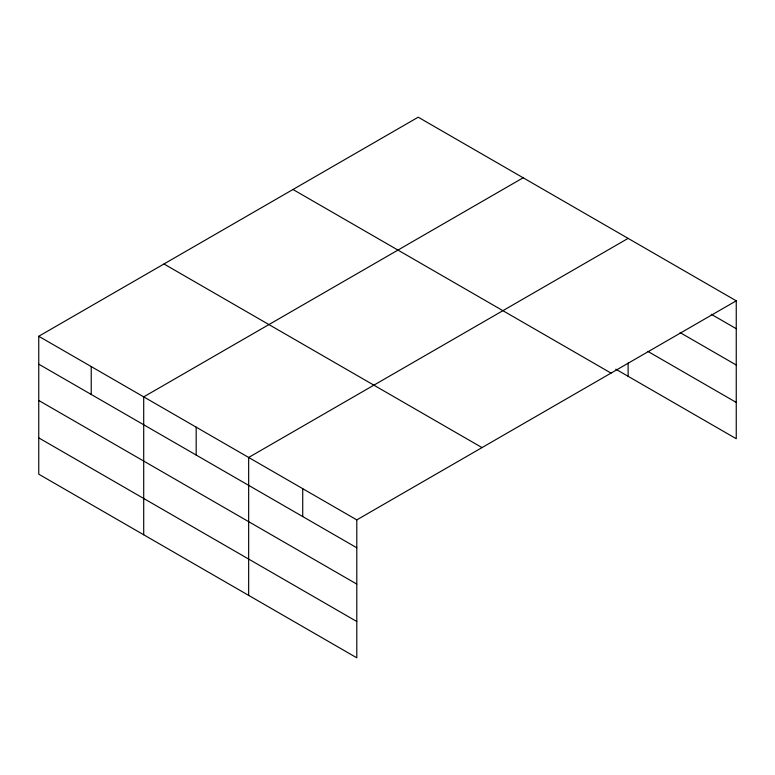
<?xml version="1.0" encoding="UTF-8"?>
<svg xmlns="http://www.w3.org/2000/svg" width="775" height="775" viewBox="0 0 775 775"><rect width="100%" height="100%" fill="white"/><g stroke="black" fill="none" stroke-linecap="round" stroke-linejoin="round"><path stroke-width="1.16" d="M38.75 336.272L356.791 519.889L356.791 657.81L38.75 474.184L38.75 336.272L418.209 117.19L736.25 300.816L736.25 438.728L615.767 369.171M523.164 177.785L143.704 396.868L143.704 534.779M628.118 238.38L248.659 457.463L248.659 595.374M356.791 519.889L736.25 300.816M711.295 314.301L736.25 328.707M680.101 332.601L736.25 365.015M647.871 351.395L736.25 402.419M292.989 189.487L611.029 373.104M163.971 263.975L482.011 447.592M38.75 364.163L356.791 547.78M38.75 400.472L356.791 584.088M38.75 437.875L356.791 621.502M628.118 362.991L628.118 376.301M302.725 488.676L302.725 516.567M196.182 427.161L196.182 455.051M91.227 366.565L91.227 394.456"/></g></svg>
